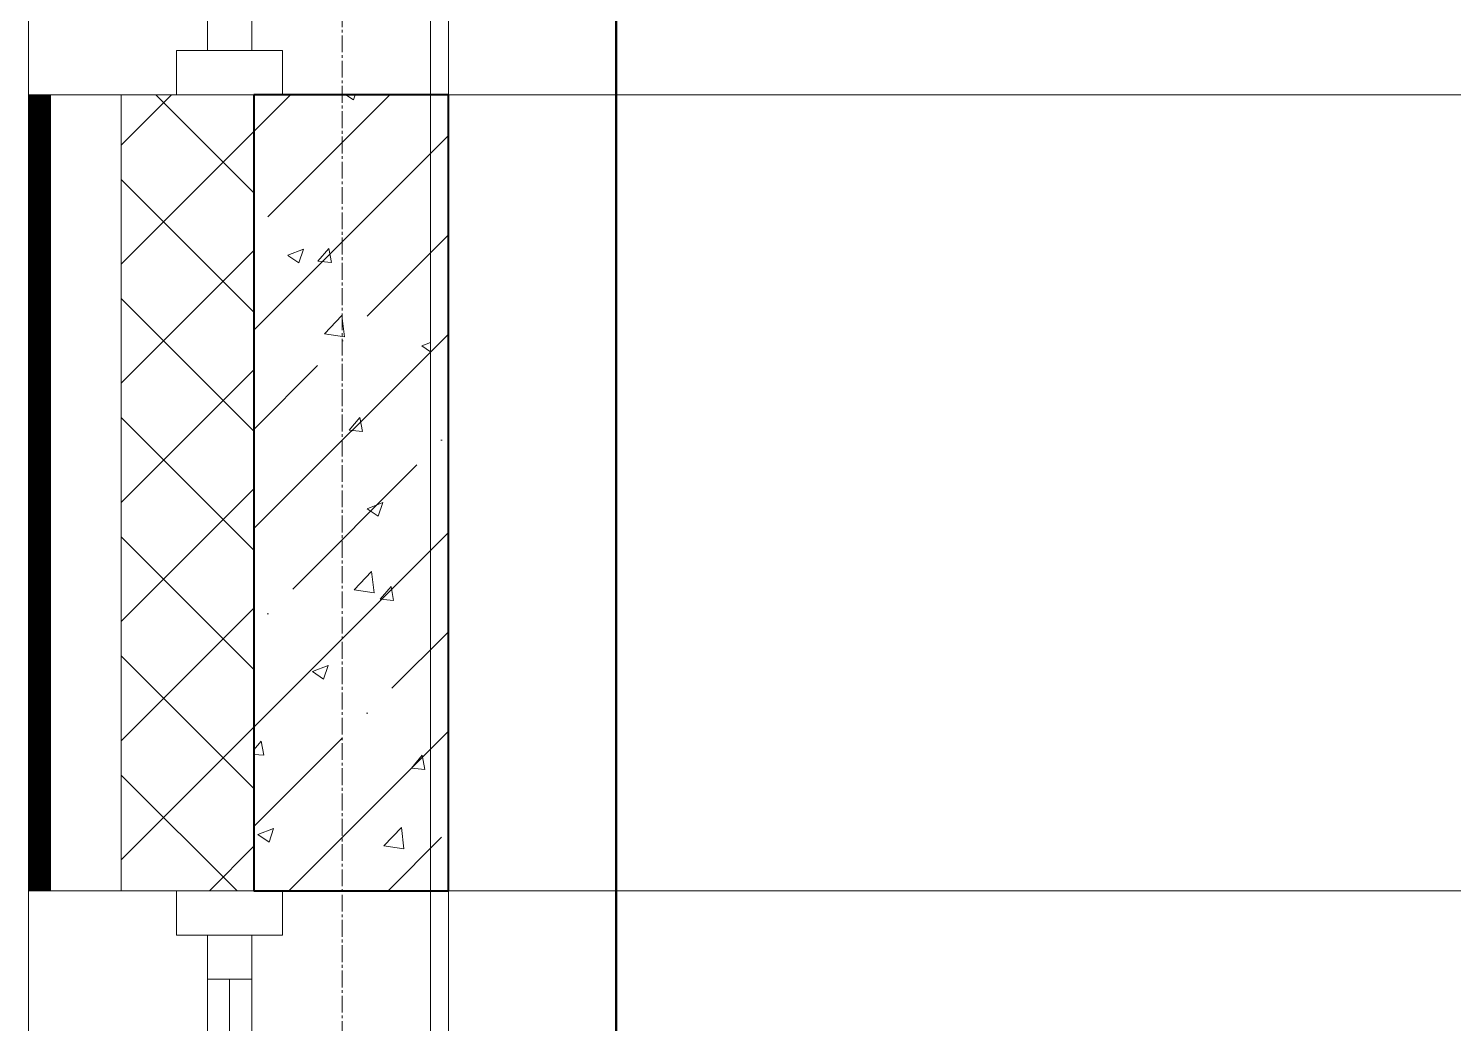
# Model space of a CAD drawing. Header units: millimetres. Extents: x -24360 to 609566, y -391049 to 148426.
# Drawn here: x -355 to 1257, y 17750 to 18875 of the extents above; entities that cross this region are included whole.
import ezdxf

# ---------------------------------------------------------------- set-up
doc = ezdxf.new("R2010")
doc.units = ezdxf.units.MM
doc.linetypes.add('CENTER2', pattern=[28.575, 19.05, -3.175, 3.175, -3.175])
doc.linetypes.add('HIDDEN2', pattern=[4.7625, 3.175, -1.5875])
for name, color, linetype, lineweight in [('A-Wall_Материал_Газоблок_Контур', 250, 'Continuous', 0), ('АР_Колонны', 70, 'Continuous', 30), ('АР_Окна', 4, 'Continuous', 5), ('АР_Стены ЖБ', 7, 'Continuous', 30), ('АР_Стены ПЕНОблок', 52, 'Continuous', 20), ('АР_Тонкая', 254, 'Continuous', 5), ('АР_Утеплитель', 31, 'Continuous', 0), ('АР_Штриховка', 8, 'Continuous', 0), ('основной', 250, 'Continuous', 15)]:
    doc.layers.add(name, color=color, linetype=linetype, lineweight=lineweight)
doc.layers.add('АР_Оси_РД_100', color=7, linetype='Continuous', lineweight=0, true_color=0x525252)
doc.layers.add('РД_Оси_100', color=7, linetype='Continuous', lineweight=0, true_color=0x525252)

# ---------------------------------------------------------------- blocks, each defined once
blk = doc.blocks.new('СОШ_2200_АР_ОСИ_М100_28.05.24')
at = {"layer": 'АР_Оси_РД_100', "linetype": 'CENTER2'}
blk.add_line((0, -6155), (0, 139938.679), dxfattribs=at)

msp = doc.modelspace()

# ---------------------------------------------------------------- hatches: boundary and pattern name
at = {"layer": 'АР_Штриховка', "linetype": 'Continuous', "lineweight": 5, "true_color": 0x000000}
h = msp.add_hatch(dxfattribs=at)
h.set_pattern_fill('ANSI35', color=18, scale=25, style=0)
h.paths.add_polyline_path([(-100, 17900), (120, 17900), (120, 18800), (-100, 18800)], flags=0)

# ---------------------------------------------------------------- linework, layer by layer
at = {"color": 2, "lineweight": 50}
msp.add_lwpolyline([(7474, 13867), (310, 13867), (310, 22504.769), (7474, 22504.769)], close=True, dxfattribs=at)
at = {"layer": 'A-Wall_Материал_Газоблок_Контур', "color": 18, "linetype": 'Continuous', "lineweight": 0, "true_color": 0x000000}
for p, q in [((-355, 20000), (-355, 18800)), ((100, 18800), (100, 20000)), ((-355, 17900), (-355, 14600)), ((100, 14600), (100, 17900))]:
    msp.add_line(p, q, dxfattribs=at)
at = {"layer": 'АР_Колонны', "color": 18, "linetype": 'HIDDEN2', "lineweight": 25, "true_color": 0x000000}
for p, q in [((-100, 18800), (120, 18800)), ((-100, 17900), (-100, 18800)), ((120, 18800), (120, 17900)), ((120, 17900), (-100, 17900))]:
    msp.add_line(p, q, dxfattribs=at)
at = {"layer": 'АР_Колонны', "color": 18, "linetype": 'Continuous', "lineweight": 30, "true_color": 0x000000}
for p, q in [((120, 18800), (-100, 18800)), ((-100, 18800), (-100, 17900)), ((120, 17900), (120, 18800)), ((-100, 17900), (120, 17900))]:
    msp.add_line(p, q, dxfattribs=at)
at = {"layer": 'АР_Окна', "color": 18, "linetype": 'Continuous', "lineweight": 5, "true_color": 0x000000}
for p, q in [((-355, 20000), (-355, 18800)), ((100, 20000), (100, 18800)), ((-355, 17900), (-355, 14600)), ((100, 17900), (100, 14600)), ((-152.5, 17800), (-102.5, 17800)), ((-127.5, 17800), (-127.5, 14700))]:
    msp.add_line(p, q, dxfattribs=at)
for points in [[(-152.5, 19950), (-102.5, 19950), (-102.5, 18850), (-152.5, 18850)], [(-67.5, 18850), (-67.5, 18800), (-187.5, 18800), (-187.5, 18850)], [(-67.5, 17850), (-67.5, 17900), (-187.5, 17900), (-187.5, 17850)], [(-152.5, 17850), (-102.5, 17850), (-102.5, 14650), (-152.5, 14650)]]:
    msp.add_lwpolyline(points, close=True, dxfattribs=at)
at = {"layer": 'АР_Стены ЖБ', "color": 18, "linetype": 'Continuous', "lineweight": 40, "true_color": 0x000000}
for p, q in [((120, 18800), (-100, 18800)), ((-100, 18800), (-100, 17900)), ((120, 17900), (120, 18800)), ((-100, 17900), (120, 17900))]:
    msp.add_line(p, q, dxfattribs=at)
at = {"layer": 'АР_Стены ПЕНОблок', "color": 18, "linetype": 'Continuous', "lineweight": 20, "true_color": 0x000000}
for p, q in [((100, 18800), (-100, 18800)), ((-100, 18800), (-100, 17900)), ((100, 17900), (100, 18800)), ((-100, 17900), (100, 17900))]:
    msp.add_line(p, q, dxfattribs=at)
at = {"layer": 'АР_Тонкая', "color": 18, "linetype": 'Continuous', "lineweight": 5, "true_color": 0x000000}
for p, q in [((-330, 18800), (-355, 18800)), ((-355, 18800), (-355, 17900)), ((-250, 18800), (-330, 18800)), ((-330, 18800), (-330, 17900)), ((-330, 17900), (-330, 18800)), ((-250, 17900), (-250, 18800)), ((-355, 17900), (-330, 17900)), ((-330, 17900), (-250, 17900))]:
    msp.add_line(p, q, dxfattribs=at)
at = {"layer": 'АР_Утеплитель', "color": 18, "linetype": 'Continuous', "lineweight": 0, "true_color": 0x000000}
for p, q in [((-100, 18800), (-250, 18800)), ((-250, 18800), (-250, 17900)), ((-100, 17900), (-100, 18800)), ((-250, 17900), (-100, 17900))]:
    msp.add_line(p, q, dxfattribs=at)
at = {"layer": 'АР_Штриховка', "color": 18, "linetype": 'Continuous', "lineweight": 0, "true_color": 0x000000}
for p, q in [((-355, 18799), (-330, 18799)), ((-250, 18743.242), (-193.242, 18800)), ((-100, 18689.13), (-210.87, 18800)), ((4.109, 18800), (12.714, 18794.196)), ((12.715, 18794.195), (14.663, 18800)), ((-355, 18798), (-330, 18798)), ((-355, 18797), (-330, 18797)), ((-355, 18796), (-330, 18796)), ((-355, 18795), (-330, 18795)), ((-355, 18794), (-330, 18794)), ((-355, 18793), (-330, 18793)), ((-355, 18792), (-330, 18792)), ((-355, 18791), (-330, 18791)), ((-355, 18790), (-330, 18790)), ((-355, 18789), (-330, 18789)), ((-355, 18788), (-330, 18788)), ((-355, 18787), (-330, 18787)), ((-355, 18786), (-330, 18786)), ((-355, 18785), (-330, 18785)), ((-355, 18784), (-330, 18784)), ((-355, 18783), (-330, 18783)), ((-355, 18782), (-330, 18782)), ((-355, 18781), (-330, 18781)), ((-355, 18780), (-330, 18780)), ((-355, 18779), (-330, 18779)), ((-355, 18778), (-330, 18778)), ((-355, 18777), (-330, 18777)), ((-355, 18776), (-330, 18776)), ((-355, 18775), (-330, 18775)), ((-355, 18774), (-330, 18774)), ((-355, 18773), (-330, 18773)), ((-355, 18772), (-330, 18772)), ((-355, 18771), (-330, 18771)), ((-355, 18770), (-330, 18770)), ((-355, 18769), (-330, 18769)), ((-355, 18768), (-330, 18768)), ((-355, 18767), (-330, 18767)), ((-355, 18766), (-330, 18766)), ((-355, 18765), (-330, 18765)), ((-355, 18764), (-330, 18764)), ((-355, 18763), (-330, 18763)), ((-355, 18762), (-330, 18762)), ((-355, 18761), (-330, 18761)), ((-355, 18760), (-330, 18760)), ((-355, 18759), (-330, 18759)), ((-355, 18758), (-330, 18758)), ((-355, 18757), (-330, 18757)), ((-355, 18756), (-330, 18756)), ((-355, 18755), (-330, 18755)), ((-355, 18754), (-330, 18754)), ((-355, 18753), (-330, 18753)), ((-355, 18752), (-330, 18752)), ((-355, 18751), (-330, 18751)), ((-250, 18608.538), (-100, 18758.538)), ((-355, 18750), (-330, 18750)), ((-355, 18749), (-330, 18749)), ((-355, 18748), (-330, 18748)), ((-355, 18747), (-330, 18747)), ((-355, 18746), (-330, 18746)), ((-355, 18745), (-330, 18745)), ((-355, 18744), (-330, 18744)), ((-355, 18743), (-330, 18743)), ((-355, 18742), (-330, 18742)), ((-355, 18741), (-330, 18741)), ((-355, 18740), (-330, 18740)), ((-355, 18739), (-330, 18739)), ((-355, 18738), (-330, 18738)), ((-355, 18737), (-330, 18737)), ((-355, 18736), (-330, 18736)), ((-355, 18735), (-330, 18735)), ((-355, 18734), (-330, 18734)), ((-355, 18733), (-330, 18733)), ((-355, 18732), (-330, 18732)), ((-355, 18731), (-330, 18731)), ((-355, 18730), (-330, 18730)), ((-355, 18729), (-330, 18729)), ((-355, 18728), (-330, 18728)), ((-355, 18727), (-330, 18727)), ((-355, 18726), (-330, 18726)), ((-355, 18725), (-330, 18725)), ((-355, 18724), (-330, 18724)), ((-355, 18723), (-330, 18723)), ((-355, 18722), (-330, 18722)), ((-355, 18721), (-330, 18721)), ((-355, 18720), (-330, 18720)), ((-355, 18719), (-330, 18719)), ((-355, 18718), (-330, 18718)), ((-355, 18717), (-330, 18717)), ((-355, 18716), (-330, 18716)), ((-355, 18715), (-330, 18715)), ((-355, 18714), (-330, 18714)), ((-355, 18713), (-330, 18713)), ((-355, 18712), (-330, 18712)), ((-355, 18711), (-330, 18711)), ((-355, 18710), (-330, 18710)), ((-355, 18709), (-330, 18709)), ((-355, 18708), (-330, 18708)), ((-355, 18707), (-330, 18707)), ((-355, 18706), (-330, 18706)), ((-355, 18705), (-330, 18705)), ((-355, 18704), (-330, 18704)), ((-355, 18703), (-330, 18703)), ((-355, 18702), (-330, 18702)), ((-100, 18554.426), (-250, 18704.426)), ((-355, 18701), (-330, 18701)), ((-355, 18700), (-330, 18700)), ((-355, 18699), (-330, 18699)), ((-355, 18698), (-330, 18698)), ((-355, 18697), (-330, 18697)), ((-355, 18696), (-330, 18696)), ((-355, 18695), (-330, 18695)), ((-355, 18694), (-330, 18694)), ((-355, 18693), (-330, 18693)), ((-355, 18692), (-330, 18692)), ((-355, 18691), (-330, 18691)), ((-355, 18690), (-330, 18690)), ((-355, 18689), (-330, 18689)), ((-355, 18688), (-330, 18688)), ((-355, 18687), (-330, 18687)), ((-355, 18686), (-330, 18686)), ((-355, 18685), (-330, 18685)), ((-355, 18684), (-330, 18684)), ((-355, 18683), (-330, 18683)), ((-355, 18682), (-330, 18682)), ((-355, 18681), (-330, 18681)), ((-355, 18680), (-330, 18680)), ((-355, 18679), (-330, 18679)), ((-355, 18678), (-330, 18678)), ((-355, 18677), (-330, 18677)), ((-355, 18676), (-330, 18676)), ((-355, 18675), (-330, 18675)), ((-355, 18674), (-330, 18674)), ((-355, 18673), (-330, 18673)), ((-355, 18672), (-330, 18672)), ((-355, 18671), (-330, 18671)), ((-355, 18670), (-330, 18670)), ((-355, 18669), (-330, 18669)), ((-355, 18668), (-330, 18668)), ((-355, 18667), (-330, 18667)), ((-355, 18666), (-330, 18666)), ((-355, 18665), (-330, 18665)), ((-355, 18664), (-330, 18664)), ((-355, 18663), (-330, 18663)), ((-355, 18662), (-330, 18662)), ((-355, 18661), (-330, 18661)), ((-355, 18660), (-330, 18660)), ((-355, 18659), (-330, 18659)), ((-355, 18658), (-330, 18658)), ((-355, 18657), (-330, 18657)), ((-355, 18656), (-330, 18656)), ((-355, 18655), (-330, 18655)), ((-355, 18654), (-330, 18654)), ((-355, 18653), (-330, 18653)), ((-355, 18652), (-330, 18652)), ((-355, 18651), (-330, 18651)), ((-355, 18650), (-330, 18650)), ((-355, 18649), (-330, 18649)), ((-355, 18648), (-330, 18648)), ((-355, 18647), (-330, 18647)), ((-355, 18646), (-330, 18646)), ((-355, 18645), (-330, 18645)), ((-355, 18644), (-330, 18644)), ((-355, 18643), (-330, 18643)), ((-355, 18642), (-330, 18642)), ((-355, 18641), (-330, 18641)), ((-355, 18640), (-330, 18640)), ((-355, 18639), (-330, 18639)), ((-355, 18638), (-330, 18638)), ((-355, 18637), (-330, 18637)), ((-355, 18636), (-330, 18636)), ((-355, 18635), (-330, 18635)), ((-355, 18634), (-330, 18634)), ((-355, 18633), (-330, 18633)), ((-355, 18632), (-330, 18632)), ((-355, 18631), (-330, 18631)), ((-355, 18630), (-330, 18630)), ((-355, 18629), (-330, 18629)), ((-355, 18628), (-330, 18628)), ((-355, 18627), (-330, 18627)), ((-355, 18626), (-330, 18626)), ((-355, 18625), (-330, 18625)), ((-355, 18624), (-330, 18624)), ((-355, 18623), (-330, 18623)), ((-355, 18622), (-330, 18622)), ((-250, 18473.834), (-100, 18623.834)), ((-61.718, 18618.542), (-43.933, 18625.369)), ((-49.087, 18610.007), (-43.937, 18625.356)), ((-27.59, 18611.785), (-15.345, 18626.378)), ((-12.364, 18610.465), (-15.3, 18626.386)), ((-355, 18621), (-330, 18621)), ((-355, 18620), (-330, 18620)), ((-355, 18619), (-330, 18619)), ((-355, 18618), (-330, 18618)), ((-355, 18617), (-330, 18617)), ((-355, 18616), (-330, 18616)), ((-355, 18615), (-330, 18615)), ((-355, 18614), (-330, 18614)), ((-355, 18613), (-330, 18613)), ((-355, 18612), (-330, 18612)), ((-355, 18611), (-330, 18611)), ((-355, 18610), (-330, 18610)), ((-355, 18609), (-330, 18609)), ((-355, 18608), (-330, 18608)), ((-355, 18607), (-330, 18607)), ((-355, 18606), (-330, 18606)), ((-355, 18605), (-330, 18605)), ((-61.723, 18618.53), (-49.088, 18610.008)), ((-27.59, 18611.785), (-12.408, 18610.457)), ((-355, 18604), (-330, 18604)), ((-355, 18603), (-330, 18603)), ((-355, 18602), (-330, 18602)), ((-355, 18601), (-330, 18601)), ((-355, 18600), (-330, 18600)), ((-355, 18599), (-330, 18599)), ((-355, 18598), (-330, 18598)), ((-355, 18597), (-330, 18597)), ((-355, 18596), (-330, 18596)), ((-355, 18595), (-330, 18595)), ((-355, 18594), (-330, 18594)), ((-355, 18593), (-330, 18593)), ((-355, 18592), (-330, 18592)), ((-355, 18591), (-330, 18591)), ((-355, 18590), (-330, 18590)), ((-355, 18589), (-330, 18589)), ((-355, 18588), (-330, 18588)), ((-355, 18587), (-330, 18587)), ((-355, 18586), (-330, 18586)), ((-355, 18585), (-330, 18585)), ((-355, 18584), (-330, 18584)), ((-355, 18583), (-330, 18583)), ((-355, 18582), (-330, 18582)), ((-355, 18581), (-330, 18581)), ((-355, 18580), (-330, 18580)), ((-355, 18579), (-330, 18579)), ((-355, 18578), (-330, 18578)), ((-355, 18577), (-330, 18577)), ((-355, 18576), (-330, 18576)), ((-355, 18575), (-330, 18575)), ((-355, 18574), (-330, 18574)), ((-355, 18573), (-330, 18573)), ((-355, 18572), (-330, 18572)), ((-355, 18571), (-330, 18571)), ((-355, 18570), (-330, 18570)), ((-355, 18569), (-330, 18569)), ((-355, 18568), (-330, 18568)), ((-355, 18567), (-330, 18567)), ((-355, 18566), (-330, 18566)), ((-355, 18565), (-330, 18565)), ((-355, 18564), (-330, 18564)), ((-355, 18563), (-330, 18563)), ((-355, 18562), (-330, 18562)), ((-355, 18561), (-330, 18561)), ((-355, 18560), (-330, 18560)), ((-355, 18559), (-330, 18559)), ((-355, 18558), (-330, 18558)), ((-355, 18557), (-330, 18557)), ((-100, 18419.722), (-250, 18569.722)), ((-355, 18556), (-330, 18556)), ((-355, 18555), (-330, 18555)), ((-355, 18554), (-330, 18554)), ((-355, 18553), (-330, 18553)), ((-355, 18552), (-330, 18552)), ((-355, 18551), (-330, 18551)), ((-355, 18550), (-330, 18550)), ((-355, 18549), (-330, 18549)), ((-355, 18548), (-330, 18548)), ((-355, 18547), (-330, 18547)), ((-355, 18546), (-330, 18546)), ((-355, 18545), (-330, 18545)), ((-355, 18544), (-330, 18544)), ((-355, 18543), (-330, 18543)), ((-355, 18542), (-330, 18542)), ((-355, 18541), (-330, 18541)), ((-20.237, 18529.911), (-0.453, 18550.53)), ((2.365, 18526.409), (-0.442, 18550.531)), ((-355, 18540), (-330, 18540)), ((-355, 18539), (-330, 18539)), ((-355, 18538), (-330, 18538)), ((-355, 18537), (-330, 18537)), ((-355, 18536), (-330, 18536)), ((-355, 18535), (-330, 18535)), ((-355, 18534), (-330, 18534)), ((-355, 18533), (-330, 18533)), ((-355, 18532), (-330, 18532)), ((-355, 18531), (-330, 18531)), ((-355, 18530), (-330, 18530)), ((-355, 18529), (-330, 18529)), ((-355, 18528), (-330, 18528)), ((-355, 18527), (-330, 18527)), ((-355, 18526), (-330, 18526)), ((-355, 18525), (-330, 18525)), ((-20.228, 18529.893), (2.362, 18526.389)), ((-355, 18524), (-330, 18524)), ((-355, 18523), (-330, 18523)), ((-355, 18522), (-330, 18522)), ((-355, 18521), (-330, 18521)), ((-355, 18520), (-330, 18520)), ((-355, 18519), (-330, 18519)), ((-355, 18518), (-330, 18518)), ((-355, 18517), (-330, 18517)), ((-355, 18516), (-330, 18516)), ((-355, 18515), (-330, 18515)), ((-355, 18514), (-330, 18514)), ((-355, 18513), (-330, 18513)), ((-355, 18512), (-330, 18512)), ((-355, 18511), (-330, 18511)), ((-355, 18510), (-330, 18510)), ((-355, 18509), (-330, 18509)), ((89.891, 18516.265), (100, 18509.446)), ((89.897, 18516.277), (100, 18520.155)), ((-355, 18508), (-330, 18508)), ((-355, 18507), (-330, 18507)), ((-355, 18506), (-330, 18506)), ((-355, 18505), (-330, 18505)), ((-355, 18504), (-330, 18504)), ((-355, 18503), (-330, 18503)), ((-355, 18502), (-330, 18502)), ((-355, 18501), (-330, 18501)), ((-355, 18500), (-330, 18500)), ((-355, 18499), (-330, 18499)), ((-355, 18498), (-330, 18498)), ((-355, 18497), (-330, 18497)), ((-355, 18496), (-330, 18496)), ((-355, 18495), (-330, 18495)), ((-355, 18494), (-330, 18494)), ((-355, 18493), (-330, 18493)), ((-355, 18492), (-330, 18492)), ((-355, 18491), (-330, 18491)), ((-355, 18490), (-330, 18490)), ((-355, 18489), (-330, 18489)), ((-355, 18488), (-330, 18488)), ((-355, 18487), (-330, 18487)), ((-355, 18486), (-330, 18486)), ((-355, 18485), (-330, 18485)), ((-355, 18484), (-330, 18484)), ((-355, 18483), (-330, 18483)), ((-355, 18482), (-330, 18482)), ((-355, 18481), (-330, 18481)), ((-355, 18480), (-330, 18480)), ((-355, 18479), (-330, 18479)), ((-355, 18478), (-330, 18478)), ((-355, 18477), (-330, 18477)), ((-355, 18476), (-330, 18476)), ((-250, 18339.13), (-100, 18489.13)), ((-355, 18475), (-330, 18475)), ((-355, 18474), (-330, 18474)), ((-355, 18473), (-330, 18473)), ((-355, 18472), (-330, 18472)), ((-355, 18471), (-330, 18471)), ((-355, 18470), (-330, 18470)), ((-355, 18469), (-330, 18469)), ((-355, 18468), (-330, 18468)), ((-355, 18467), (-330, 18467)), ((-355, 18466), (-330, 18466)), ((-355, 18465), (-330, 18465)), ((-355, 18464), (-330, 18464)), ((-355, 18463), (-330, 18463)), ((-355, 18462), (-330, 18462)), ((-355, 18461), (-330, 18461)), ((-355, 18460), (-330, 18460)), ((-355, 18459), (-330, 18459)), ((-355, 18458), (-330, 18458)), ((-355, 18457), (-330, 18457)), ((-355, 18456), (-330, 18456)), ((-355, 18455), (-330, 18455)), ((-355, 18454), (-330, 18454)), ((-355, 18453), (-330, 18453)), ((-355, 18452), (-330, 18452)), ((-355, 18451), (-330, 18451)), ((-355, 18450), (-330, 18450)), ((-355, 18449), (-330, 18449)), ((-355, 18448), (-330, 18448)), ((-355, 18447), (-330, 18447)), ((-355, 18446), (-330, 18446)), ((-355, 18445), (-330, 18445)), ((-355, 18444), (-330, 18444)), ((-355, 18443), (-330, 18443)), ((-355, 18442), (-330, 18442)), ((-355, 18441), (-330, 18441)), ((-355, 18440), (-330, 18440)), ((-355, 18439), (-330, 18439)), ((-355, 18438), (-330, 18438)), ((-355, 18437), (-330, 18437)), ((-355, 18436), (-330, 18436)), ((-355, 18435), (-330, 18435)), ((-355, 18434), (-330, 18434)), ((-355, 18433), (-330, 18433)), ((-355, 18432), (-330, 18432)), ((-355, 18431), (-330, 18431)), ((-355, 18430), (-330, 18430)), ((-355, 18429), (-330, 18429)), ((-355, 18428), (-330, 18428)), ((-100, 18285.019), (-250, 18435.019)), ((7.653, 18420.728), (19.899, 18435.321)), ((22.879, 18419.408), (19.942, 18435.329)), ((-355, 18427), (-330, 18427)), ((-355, 18426), (-330, 18426)), ((-355, 18425), (-330, 18425)), ((-355, 18424), (-330, 18424)), ((-355, 18423), (-330, 18423)), ((-355, 18422), (-330, 18422)), ((-355, 18421), (-330, 18421)), ((-355, 18420), (-330, 18420)), ((-355, 18419), (-330, 18419)), ((-355, 18418), (-330, 18418)), ((-355, 18417), (-330, 18417)), ((-355, 18416), (-330, 18416)), ((-355, 18415), (-330, 18415)), ((-355, 18414), (-330, 18414)), ((-355, 18413), (-330, 18413)), ((-355, 18412), (-330, 18412)), ((7.653, 18420.728), (22.835, 18419.4)), ((-355, 18411), (-330, 18411)), ((-355, 18410), (-330, 18410)), ((-355, 18409), (-330, 18409)), ((-355, 18408), (-330, 18408)), ((-355, 18407), (-330, 18407)), ((-355, 18406), (-330, 18406)), ((-355, 18405), (-330, 18405)), ((-355, 18404), (-330, 18404)), ((-355, 18403), (-330, 18403)), ((-355, 18402), (-330, 18402)), ((-355, 18401), (-330, 18401)), ((-355, 18400), (-330, 18400)), ((-355, 18399), (-330, 18399)), ((-355, 18398), (-330, 18398)), ((-355, 18397), (-330, 18397)), ((-355, 18396), (-330, 18396)), ((-355, 18395), (-330, 18395)), ((-355, 18394), (-330, 18394)), ((-355, 18393), (-330, 18393)), ((-355, 18392), (-330, 18392)), ((-355, 18391), (-330, 18391)), ((-355, 18390), (-330, 18390)), ((-355, 18389), (-330, 18389)), ((-355, 18388), (-330, 18388)), ((-355, 18387), (-330, 18387)), ((-355, 18386), (-330, 18386)), ((-355, 18385), (-330, 18385)), ((-355, 18384), (-330, 18384)), ((-355, 18383), (-330, 18383)), ((-355, 18382), (-330, 18382)), ((-355, 18381), (-330, 18381)), ((-355, 18380), (-330, 18380)), ((-355, 18379), (-330, 18379)), ((-355, 18378), (-330, 18378)), ((-355, 18377), (-330, 18377)), ((-355, 18376), (-330, 18376)), ((-355, 18375), (-330, 18375)), ((-355, 18374), (-330, 18374)), ((-355, 18373), (-330, 18373)), ((-355, 18372), (-330, 18372)), ((-355, 18371), (-330, 18371)), ((-355, 18370), (-330, 18370)), ((-355, 18369), (-330, 18369)), ((-355, 18368), (-330, 18368)), ((-355, 18367), (-330, 18367)), ((-355, 18366), (-330, 18366)), ((-355, 18365), (-330, 18365)), ((-355, 18364), (-330, 18364)), ((-355, 18363), (-330, 18363)), ((-355, 18362), (-330, 18362)), ((-355, 18361), (-330, 18361)), ((-355, 18360), (-330, 18360)), ((-355, 18359), (-330, 18359)), ((-355, 18358), (-330, 18358)), ((-355, 18357), (-330, 18357)), ((-355, 18356), (-330, 18356)), ((-355, 18355), (-330, 18355)), ((-355, 18354), (-330, 18354)), ((-355, 18353), (-330, 18353)), ((-355, 18352), (-330, 18352)), ((-355, 18351), (-330, 18351)), ((-355, 18350), (-330, 18350)), ((-355, 18349), (-330, 18349)), ((-355, 18348), (-330, 18348)), ((-250, 18204.426), (-100, 18354.426)), ((-355, 18347), (-330, 18347)), ((-355, 18346), (-330, 18346)), ((-355, 18345), (-330, 18345)), ((-355, 18344), (-330, 18344)), ((-355, 18343), (-330, 18343)), ((-355, 18342), (-330, 18342)), ((-355, 18341), (-330, 18341)), ((-355, 18340), (-330, 18340)), ((-355, 18339), (-330, 18339)), ((-355, 18338), (-330, 18338)), ((-355, 18337), (-330, 18337)), ((-355, 18336), (-330, 18336)), ((-355, 18335), (-330, 18335)), ((-355, 18334), (-330, 18334)), ((-355, 18333), (-330, 18333)), ((-355, 18332), (-330, 18332)), ((-355, 18331), (-330, 18331)), ((28.089, 18332.077), (40.724, 18323.555)), ((28.095, 18332.089), (45.879, 18338.915)), ((40.726, 18323.554), (45.876, 18338.903)), ((-355, 18330), (-330, 18330)), ((-355, 18329), (-330, 18329)), ((-355, 18328), (-330, 18328)), ((-355, 18327), (-330, 18327)), ((-355, 18326), (-330, 18326)), ((-355, 18325), (-330, 18325)), ((-355, 18324), (-330, 18324)), ((-355, 18323), (-330, 18323)), ((-355, 18322), (-330, 18322)), ((-355, 18321), (-330, 18321)), ((-355, 18320), (-330, 18320)), ((-355, 18319), (-330, 18319)), ((-355, 18318), (-330, 18318)), ((-355, 18317), (-330, 18317)), ((-355, 18316), (-330, 18316)), ((-355, 18315), (-330, 18315)), ((-355, 18314), (-330, 18314)), ((-355, 18313), (-330, 18313)), ((-355, 18312), (-330, 18312)), ((-355, 18311), (-330, 18311)), ((-355, 18310), (-330, 18310)), ((-355, 18309), (-330, 18309)), ((-355, 18308), (-330, 18308)), ((-355, 18307), (-330, 18307)), ((-355, 18306), (-330, 18306)), ((-355, 18305), (-330, 18305)), ((-355, 18304), (-330, 18304)), ((-355, 18303), (-330, 18303)), ((-355, 18302), (-330, 18302)), ((-355, 18301), (-330, 18301)), ((-355, 18300), (-330, 18300)), ((-355, 18299), (-330, 18299)), ((-100, 18150.315), (-250, 18300.315)), ((-355, 18298), (-330, 18298)), ((-355, 18297), (-330, 18297)), ((-355, 18296), (-330, 18296)), ((-355, 18295), (-330, 18295)), ((-355, 18294), (-330, 18294)), ((-355, 18293), (-330, 18293)), ((-355, 18292), (-330, 18292)), ((-355, 18291), (-330, 18291)), ((-355, 18290), (-330, 18290)), ((-355, 18289), (-330, 18289)), ((-355, 18288), (-330, 18288)), ((-355, 18287), (-330, 18287)), ((-355, 18286), (-330, 18286)), ((-355, 18285), (-330, 18285)), ((-355, 18284), (-330, 18284)), ((-355, 18283), (-330, 18283)), ((-355, 18282), (-330, 18282)), ((-355, 18281), (-330, 18281)), ((-355, 18280), (-330, 18280)), ((-355, 18279), (-330, 18279)), ((-355, 18278), (-330, 18278)), ((-355, 18277), (-330, 18277)), ((-355, 18276), (-330, 18276)), ((-355, 18275), (-330, 18275)), ((-355, 18274), (-330, 18274)), ((-355, 18273), (-330, 18273)), ((-355, 18272), (-330, 18272)), ((-355, 18271), (-330, 18271)), ((-355, 18270), (-330, 18270)), ((-355, 18269), (-330, 18269)), ((-355, 18268), (-330, 18268)), ((-355, 18267), (-330, 18267)), ((-355, 18266), (-330, 18266)), ((-355, 18265), (-330, 18265)), ((-355, 18264), (-330, 18264)), ((-355, 18263), (-330, 18263)), ((-355, 18262), (-330, 18262)), ((-355, 18261), (-330, 18261)), ((-355, 18260), (-330, 18260)), ((-355, 18259), (-330, 18259)), ((-355, 18258), (-330, 18258)), ((-355, 18257), (-330, 18257)), ((-355, 18256), (-330, 18256)), ((-355, 18255), (-330, 18255)), ((-355, 18254), (-330, 18254)), ((-355, 18253), (-330, 18253)), ((-355, 18252), (-330, 18252)), ((-355, 18251), (-330, 18251)), ((13.438, 18240.442), (33.222, 18261.061)), ((36.039, 18236.94), (33.233, 18261.062)), ((-355, 18250), (-330, 18250)), ((-355, 18249), (-330, 18249)), ((-355, 18248), (-330, 18248)), ((-355, 18247), (-330, 18247)), ((-355, 18246), (-330, 18246)), ((-355, 18245), (-330, 18245)), ((-355, 18244), (-330, 18244)), ((-355, 18243), (-330, 18243)), ((-355, 18242), (-330, 18242)), ((-355, 18241), (-330, 18241)), ((-355, 18240), (-330, 18240)), ((-355, 18239), (-330, 18239)), ((-355, 18238), (-330, 18238)), ((-355, 18237), (-330, 18237)), ((-355, 18236), (-330, 18236)), ((-355, 18235), (-330, 18235)), ((13.447, 18240.425), (36.036, 18236.921)), ((42.897, 18229.671), (55.142, 18244.265)), ((58.122, 18228.351), (55.185, 18244.272)), ((-355, 18234), (-330, 18234)), ((-355, 18233), (-330, 18233)), ((-355, 18232), (-330, 18232)), ((-355, 18231), (-330, 18231)), ((-355, 18230), (-330, 18230)), ((-355, 18229), (-330, 18229)), ((-355, 18228), (-330, 18228)), ((-355, 18227), (-330, 18227)), ((-355, 18226), (-330, 18226)), ((-355, 18225), (-330, 18225)), ((-355, 18224), (-330, 18224)), ((-355, 18223), (-330, 18223)), ((-355, 18222), (-330, 18222)), ((-355, 18221), (-330, 18221)), ((-355, 18220), (-330, 18220)), ((-355, 18219), (-330, 18219)), ((-250, 18069.722), (-100, 18219.722)), ((42.897, 18229.671), (58.079, 18228.343)), ((-355, 18218), (-330, 18218)), ((-355, 18217), (-330, 18217)), ((-355, 18216), (-330, 18216)), ((-355, 18215), (-330, 18215)), ((-355, 18214), (-330, 18214)), ((-355, 18213), (-330, 18213)), ((-355, 18212), (-330, 18212)), ((-355, 18211), (-330, 18211)), ((-355, 18210), (-330, 18210)), ((-355, 18209), (-330, 18209)), ((-355, 18208), (-330, 18208)), ((-355, 18207), (-330, 18207)), ((-355, 18206), (-330, 18206)), ((-355, 18205), (-330, 18205)), ((-355, 18204), (-330, 18204)), ((-355, 18203), (-330, 18203)), ((-355, 18202), (-330, 18202)), ((-355, 18201), (-330, 18201)), ((-355, 18200), (-330, 18200)), ((-355, 18199), (-330, 18199)), ((-355, 18198), (-330, 18198)), ((-355, 18197), (-330, 18197)), ((-355, 18196), (-330, 18196)), ((-355, 18195), (-330, 18195)), ((-355, 18194), (-330, 18194)), ((-355, 18193), (-330, 18193)), ((-355, 18192), (-330, 18192)), ((-355, 18191), (-330, 18191)), ((-355, 18190), (-330, 18190)), ((-355, 18189), (-330, 18189)), ((-355, 18188), (-330, 18188)), ((-355, 18187), (-330, 18187)), ((-355, 18186), (-330, 18186)), ((-355, 18185), (-330, 18185)), ((-355, 18184), (-330, 18184)), ((-355, 18183), (-330, 18183)), ((-355, 18182), (-330, 18182)), ((-355, 18181), (-330, 18181)), ((-355, 18180), (-330, 18180)), ((-355, 18179), (-330, 18179)), ((-355, 18178), (-330, 18178)), ((-355, 18177), (-330, 18177)), ((-355, 18176), (-330, 18176)), ((-355, 18175), (-330, 18175)), ((-355, 18174), (-330, 18174)), ((-355, 18173), (-330, 18173)), ((-355, 18172), (-330, 18172)), ((-355, 18171), (-330, 18171)), ((-355, 18170), (-330, 18170)), ((-355, 18169), (-330, 18169)), ((-355, 18168), (-330, 18168)), ((-355, 18167), (-330, 18167)), ((-355, 18166), (-330, 18166)), ((-355, 18165), (-330, 18165)), ((-355, 18164), (-330, 18164)), ((-355, 18163), (-330, 18163)), ((-355, 18162), (-330, 18162)), ((-355, 18161), (-330, 18161)), ((-355, 18160), (-330, 18160)), ((-355, 18159), (-330, 18159)), ((-355, 18158), (-330, 18158)), ((-355, 18157), (-330, 18157)), ((-355, 18156), (-330, 18156)), ((-355, 18155), (-330, 18155)), ((-355, 18154), (-330, 18154)), ((-100, 18015.611), (-250, 18165.611)), ((-33.707, 18147.9), (-15.923, 18154.727)), ((-21.076, 18139.366), (-15.926, 18154.715)), ((-355, 18153), (-330, 18153)), ((-355, 18152), (-330, 18152)), ((-355, 18151), (-330, 18151)), ((-355, 18150), (-330, 18150)), ((-355, 18149), (-330, 18149)), ((-355, 18148), (-330, 18148)), ((-355, 18147), (-330, 18147)), ((-355, 18146), (-330, 18146)), ((-355, 18145), (-330, 18145)), ((-355, 18144), (-330, 18144)), ((-355, 18143), (-330, 18143)), ((-355, 18142), (-330, 18142)), ((-355, 18141), (-330, 18141)), ((-355, 18140), (-330, 18140)), ((-355, 18139), (-330, 18139)), ((-355, 18138), (-330, 18138)), ((-33.713, 18147.889), (-21.078, 18139.367)), ((-355, 18137), (-330, 18137)), ((-355, 18136), (-330, 18136)), ((-355, 18135), (-330, 18135)), ((-355, 18134), (-330, 18134)), ((-355, 18133), (-330, 18133)), ((-355, 18132), (-330, 18132)), ((-355, 18131), (-330, 18131)), ((-355, 18130), (-330, 18130)), ((-355, 18129), (-330, 18129)), ((-355, 18128), (-330, 18128)), ((-355, 18127), (-330, 18127)), ((-355, 18126), (-330, 18126)), ((-355, 18125), (-330, 18125)), ((-355, 18124), (-330, 18124)), ((-355, 18123), (-330, 18123)), ((-355, 18122), (-330, 18122)), ((-355, 18121), (-330, 18121)), ((-355, 18120), (-330, 18120)), ((-355, 18119), (-330, 18119)), ((-355, 18118), (-330, 18118)), ((-355, 18117), (-330, 18117)), ((-355, 18116), (-330, 18116)), ((-355, 18115), (-330, 18115)), ((-355, 18114), (-330, 18114)), ((-355, 18113), (-330, 18113)), ((-355, 18112), (-330, 18112)), ((-355, 18111), (-330, 18111)), ((-355, 18110), (-330, 18110)), ((-355, 18109), (-330, 18109)), ((-355, 18108), (-330, 18108)), ((-355, 18107), (-330, 18107)), ((-355, 18106), (-330, 18106)), ((-355, 18105), (-330, 18105)), ((-355, 18104), (-330, 18104)), ((-355, 18103), (-330, 18103)), ((-355, 18102), (-330, 18102)), ((-355, 18101), (-330, 18101)), ((-355, 18100), (-330, 18100)), ((-355, 18099), (-330, 18099)), ((-355, 18098), (-330, 18098)), ((-355, 18097), (-330, 18097)), ((-355, 18096), (-330, 18096)), ((-355, 18095), (-330, 18095)), ((-355, 18094), (-330, 18094)), ((-355, 18093), (-330, 18093)), ((-355, 18092), (-330, 18092)), ((-355, 18091), (-330, 18091)), ((-355, 18090), (-330, 18090)), ((-355, 18089), (-330, 18089)), ((-355, 18088), (-330, 18088)), ((-355, 18087), (-330, 18087)), ((-355, 18086), (-330, 18086)), ((-355, 18085), (-330, 18085)), ((-355, 18084), (-330, 18084)), ((-355, 18083), (-330, 18083)), ((-355, 18082), (-330, 18082)), ((-355, 18081), (-330, 18081)), ((-355, 18080), (-330, 18080)), ((-355, 18079), (-330, 18079)), ((-355, 18078), (-330, 18078)), ((-355, 18077), (-330, 18077)), ((-355, 18076), (-330, 18076)), ((-355, 18075), (-330, 18075)), ((-355, 18074), (-330, 18074)), ((-355, 18073), (-330, 18073)), ((-250, 17935.019), (-100, 18085.019)), ((-355, 18072), (-330, 18072)), ((-355, 18071), (-330, 18071)), ((-355, 18070), (-330, 18070)), ((-355, 18069), (-330, 18069)), ((-355, 18068), (-330, 18068)), ((-355, 18067), (-330, 18067)), ((-355, 18066), (-330, 18066)), ((-355, 18065), (-330, 18065)), ((-355, 18064), (-330, 18064)), ((-355, 18063), (-330, 18063)), ((-355, 18062), (-330, 18062)), ((-355, 18061), (-330, 18061)), ((-355, 18060), (-330, 18060)), ((-355, 18059), (-330, 18059)), ((-355, 18058), (-330, 18058)), ((-355, 18057), (-330, 18057)), ((-100, 18059.374), (-91.799, 18069.147)), ((-88.819, 18053.233), (-91.756, 18069.155)), ((-355, 18056), (-330, 18056)), ((-355, 18055), (-330, 18055)), ((-355, 18054), (-330, 18054)), ((-355, 18053), (-330, 18053)), ((-355, 18052), (-330, 18052)), ((-355, 18051), (-330, 18051)), ((-355, 18050), (-330, 18050)), ((-355, 18049), (-330, 18049)), ((-355, 18048), (-330, 18048)), ((-355, 18047), (-330, 18047)), ((-355, 18046), (-330, 18046)), ((-355, 18045), (-330, 18045)), ((-355, 18044), (-330, 18044)), ((-355, 18043), (-330, 18043)), ((-355, 18042), (-330, 18042)), ((-355, 18041), (-330, 18041)), ((-100, 18054.2), (-88.862, 18053.225)), ((78.14, 18038.615), (90.385, 18053.208)), ((93.365, 18037.294), (90.428, 18053.215)), ((-355, 18040), (-330, 18040)), ((-355, 18039), (-330, 18039)), ((-355, 18038), (-330, 18038)), ((-355, 18037), (-330, 18037)), ((-355, 18036), (-330, 18036)), ((-355, 18035), (-330, 18035)), ((-355, 18034), (-330, 18034)), ((-355, 18033), (-330, 18033)), ((-355, 18032), (-330, 18032)), ((-355, 18031), (-330, 18031)), ((-355, 18030), (-330, 18030)), ((-355, 18029), (-330, 18029)), ((-355, 18028), (-330, 18028)), ((-355, 18027), (-330, 18027)), ((-355, 18026), (-330, 18026)), ((-355, 18025), (-330, 18025)), ((-119.093, 17900), (-250, 18030.907)), ((78.14, 18038.614), (93.322, 18037.286)), ((-355, 18024), (-330, 18024)), ((-355, 18023), (-330, 18023)), ((-355, 18022), (-330, 18022)), ((-355, 18021), (-330, 18021)), ((-355, 18020), (-330, 18020)), ((-355, 18019), (-330, 18019)), ((-355, 18018), (-330, 18018)), ((-355, 18017), (-330, 18017)), ((-355, 18016), (-330, 18016)), ((-355, 18015), (-330, 18015)), ((-355, 18014), (-330, 18014)), ((-355, 18013), (-330, 18013)), ((-355, 18012), (-330, 18012)), ((-355, 18011), (-330, 18011)), ((-355, 18010), (-330, 18010)), ((-355, 18009), (-330, 18009)), ((-355, 18008), (-330, 18008)), ((-355, 18007), (-330, 18007)), ((-355, 18006), (-330, 18006)), ((-355, 18005), (-330, 18005)), ((-355, 18004), (-330, 18004)), ((-355, 18003), (-330, 18003)), ((-355, 18002), (-330, 18002)), ((-355, 18001), (-330, 18001)), ((-355, 18000), (-330, 18000)), ((-355, 17999), (-330, 17999)), ((-355, 17998), (-330, 17998)), ((-355, 17997), (-330, 17997)), ((-355, 17996), (-330, 17996)), ((-355, 17995), (-330, 17995)), ((-355, 17994), (-330, 17994)), ((-355, 17993), (-330, 17993)), ((-355, 17992), (-330, 17992)), ((-355, 17991), (-330, 17991)), ((-355, 17990), (-330, 17990)), ((-355, 17989), (-330, 17989)), ((-355, 17988), (-330, 17988)), ((-355, 17987), (-330, 17987)), ((-355, 17986), (-330, 17986)), ((-355, 17985), (-330, 17985)), ((-355, 17984), (-330, 17984)), ((-355, 17983), (-330, 17983)), ((-355, 17982), (-330, 17982)), ((-355, 17981), (-330, 17981)), ((-355, 17980), (-330, 17980)), ((-355, 17979), (-330, 17979)), ((-355, 17978), (-330, 17978)), ((-355, 17977), (-330, 17977)), ((-355, 17976), (-330, 17976)), ((-355, 17975), (-330, 17975)), ((-355, 17974), (-330, 17974)), ((-355, 17973), (-330, 17973)), ((-355, 17972), (-330, 17972)), ((-355, 17971), (-330, 17971)), ((-355, 17970), (-330, 17970)), ((-355, 17969), (-330, 17969)), ((-355, 17968), (-330, 17968)), ((-355, 17967), (-330, 17967)), ((-355, 17966), (-330, 17966)), ((-355, 17965), (-330, 17965)), ((-355, 17964), (-330, 17964)), ((-355, 17963), (-330, 17963)), ((-355, 17962), (-330, 17962)), ((-355, 17961), (-330, 17961)), ((-95.515, 17963.701), (-82.88, 17955.179)), ((-95.509, 17963.712), (-77.725, 17970.539)), ((-82.878, 17955.178), (-77.728, 17970.527)), ((47.113, 17950.974), (66.897, 17971.593)), ((69.714, 17947.472), (66.908, 17971.594)), ((-355, 17960), (-330, 17960)), ((-355, 17959), (-330, 17959)), ((-355, 17958), (-330, 17958)), ((-355, 17957), (-330, 17957)), ((-355, 17956), (-330, 17956)), ((-355, 17955), (-330, 17955)), ((-355, 17954), (-330, 17954)), ((-355, 17953), (-330, 17953)), ((-355, 17952), (-330, 17952)), ((-355, 17951), (-330, 17951)), ((-355, 17950), (-330, 17950)), ((-355, 17949), (-330, 17949)), ((-355, 17948), (-330, 17948)), ((-355, 17947), (-330, 17947)), ((-355, 17946), (-330, 17946)), ((-355, 17945), (-330, 17945)), ((-355, 17944), (-330, 17944)), ((-150.315, 17900), (-100, 17950.315)), ((47.121, 17950.957), (69.711, 17947.453)), ((-355, 17943), (-330, 17943)), ((-355, 17942), (-330, 17942)), ((-355, 17941), (-330, 17941)), ((-355, 17940), (-330, 17940)), ((-355, 17939), (-330, 17939)), ((-355, 17938), (-330, 17938)), ((-355, 17937), (-330, 17937)), ((-355, 17936), (-330, 17936)), ((-355, 17935), (-330, 17935)), ((-355, 17934), (-330, 17934)), ((-355, 17933), (-330, 17933)), ((-355, 17932), (-330, 17932)), ((-355, 17931), (-330, 17931)), ((-355, 17930), (-330, 17930)), ((-355, 17929), (-330, 17929)), ((-355, 17928), (-330, 17928)), ((-355, 17927), (-330, 17927)), ((-355, 17926), (-330, 17926)), ((-355, 17925), (-330, 17925)), ((-355, 17924), (-330, 17924)), ((-355, 17923), (-330, 17923)), ((-355, 17922), (-330, 17922)), ((-355, 17921), (-330, 17921)), ((-355, 17920), (-330, 17920)), ((-355, 17919), (-330, 17919)), ((-355, 17918), (-330, 17918)), ((-355, 17917), (-330, 17917)), ((-355, 17916), (-330, 17916)), ((-355, 17915), (-330, 17915)), ((-355, 17914), (-330, 17914)), ((-355, 17913), (-330, 17913)), ((-355, 17912), (-330, 17912)), ((-355, 17911), (-330, 17911)), ((-355, 17910), (-330, 17910)), ((-355, 17909), (-330, 17909)), ((-355, 17908), (-330, 17908)), ((-355, 17907), (-330, 17907)), ((-355, 17906), (-330, 17906)), ((-355, 17905), (-330, 17905)), ((-355, 17904), (-330, 17904)), ((-355, 17903), (-330, 17903)), ((-355, 17902), (-330, 17902)), ((-355, 17901), (-330, 17901))]:
    msp.add_line(p, q, dxfattribs=at)
at = {"layer": 'основной', "lineweight": 15}
for points in [[(120, 18800), (2820, 18800), (2820, 20000), (120, 20000)], [(120, 14600), (2820, 14600), (2820, 17900), (120, 17900)]]:
    msp.add_lwpolyline(points, close=True, dxfattribs=at)

# ---------------------------------------------------------------- block references
at = {"layer": 'РД_Оси_100'}
msp.add_blockref('СОШ_2200_АР_ОСИ_М100_28.05.24', (0, 0), dxfattribs=at)

doc.saveas('drawing.dxf')
